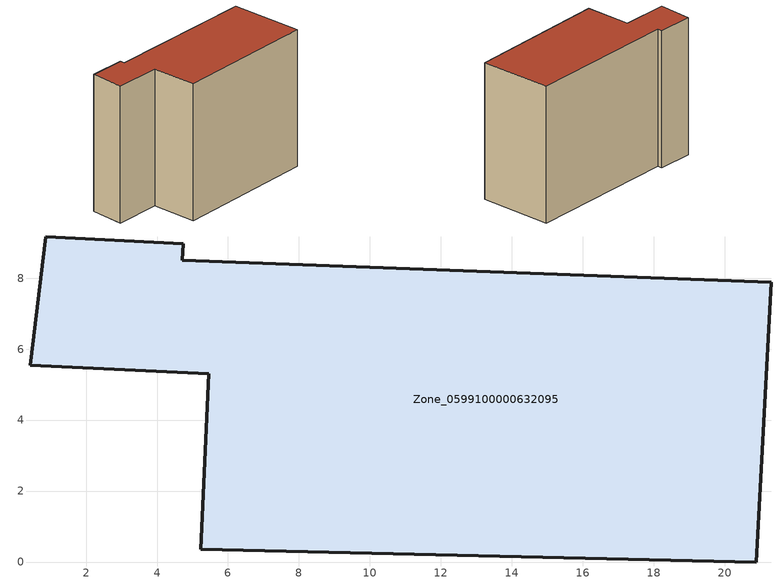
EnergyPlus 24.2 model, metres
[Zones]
Zone_0599100000632095
 floor ground (C_G): 4.71,8.5 21.31,7.89 20.89,0 5.23,0.36 5.46,5.31 0.43,5.54 0.86,9.16 4.74,8.97 z0
 wall outside (C_F): 5.23,0.36 20.89,0 21.31,7.89 4.71,8.5 4.74,8.97 0.86,9.16 0.43,5.54 5.46,5.31 5.23,0.36 z0:14.69
 roof outside (C_R): 21.31,7.89 4.71,8.5 4.74,8.97 0.86,9.16 0.43,5.54 5.46,5.31 5.23,0.36 20.89,0 z14.69
[BUILDING]
Pand.0599100000632095: North Axis=0; Terrain=City; Loads Convergence Tolerance Value=0.04; Temperature Convergence Tolerance Value=0.4; Solar Distribution=FullExterior; Maximum Number of Warmup Days=25; Minimum Number of Warmup Days=1
[Site:Location]
Rotterdam.The.Hague.AP_ZH_NLD Design_Conditions: Latitude=51.96; Longitude=4.45; Time Zone=1; Elevation=-4.5
[SITE:GROUNDTEMPERATURE:BUILDINGSURFACE]
18, 18, 18, 18, 18, 18, 18, 18, 18, 18, 18, 18
[MATERIAL] Thermal Absorptance=0.9; Solar Absorptance=0.7; Visible Absorptance=0.7
Name | Roughness | Thickness | Conductivity | Density | Specific Heat
G.TI.1946 | MediumSmooth | 0.15 | 1 | 540 | 1210
F.TI.1946 | Rough | 0.3 | 0.857143 | 1920 | 840
R.TI.1946 | MediumRough | 0.2 | 0.1 | 1500 | 1000
[CONSTRUCTION]
C_G: G.TI.1946
C_F: F.TI.1946
C_R: R.TI.1946
[ZONE]
Zone_0599100000632095: Type=1; Multiplier=1; Ceiling Height=Autocalculate; Volume=Autocalculate; Floor Area=autocalculate; Part of Total Floor Area=Yes
[ZONEINFILTRATION:DESIGNFLOWRATE]
Infil_Zone_0599100000632095: Zone or ZoneList or Space or SpaceList=Zone_0599100000632095; Schedule=AlwaysOn; Design Flow Rate Calculation Method=Flow/Area; Flow Rate per Floor Area=0.003; Constant Term Coefficient=1; Temperature Term Coefficient=0; Velocity Term Coefficient=0; Velocity Squared Term Coefficient=0
[HVACTEMPLATE:ZONE:IDEALLOADSAIRSYSTEM]
Zone_0599100000632095: Maximum Heating Supply Air Temperature=50; Minimum Cooling Supply Air Temperature=13; Maximum Heating Supply Air Humidity Ratio=0.0156; Minimum Cooling Supply Air Humidity Ratio=0.0077; Heating Limit=NoLimit; Cooling Limit=NoLimit; Dehumidification Control Type=ConstantSensibleHeatRatio; Cooling Sensible Heat Ratio=0.7; Dehumidification Setpoint=60; Humidification Control Type=None; Humidification Setpoint=30; Outdoor Air Method=None; Outdoor Air Flow Rate per Person=0.00944; Outdoor Air Flow Rate per Zone Floor Area=0; Outdoor Air Flow Rate per Zone=0; Demand Controlled Ventilation Type=None; Outdoor Air Economizer Type=NoEconomizer; Heat Recovery Type=None; Sensible Heat Recovery Effectiveness=0.7; Latent Heat Recovery Effectiveness=0.65
[ZONECONTROL:THERMOSTAT]
ThermostatControl_Zone_0599100000632095: Zone or ZoneList=Zone_0599100000632095; Control Type Schedule=DualSetpointControlType; Control 1=Thermostat_Zone_0599100000632095; Temperature Difference Between Cutout And Setpoint=0
[THERMOSTATSETPOINT:DUALSETPOINT]
Thermostat_Zone_0599100000632095: Heating Setpoint Temperature Schedule=HeatingSetpoint_Zone_0599100000632095; Cooling Setpoint Temperature Schedule=CoolingSetpoint_Zone_0599100000632095
[SCHEDULE:COMPACT]
HeatingSetpoint_Zone_0599100000632095: Through: 12/31, For: AllDays, Until: 24:00, 21
CoolingSetpoint_Zone_0599100000632095: Through: 12/31, For: AllDays, Until: 24:00, 24
DualSetpointControlType: Through: 12/31, For: AllDays, Until: 24:00, 4
AlwaysOn: Through: 12/31, For: AllDays, Until: 24:00, 1
